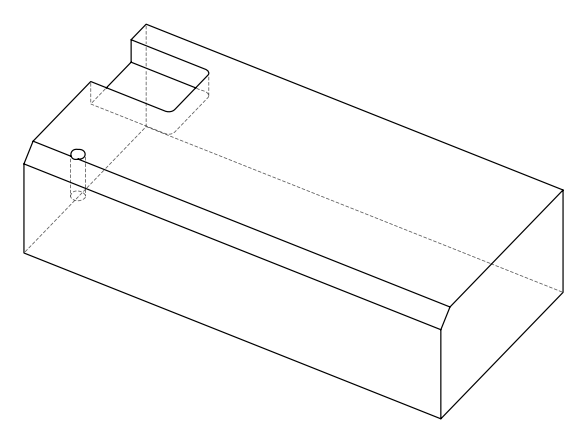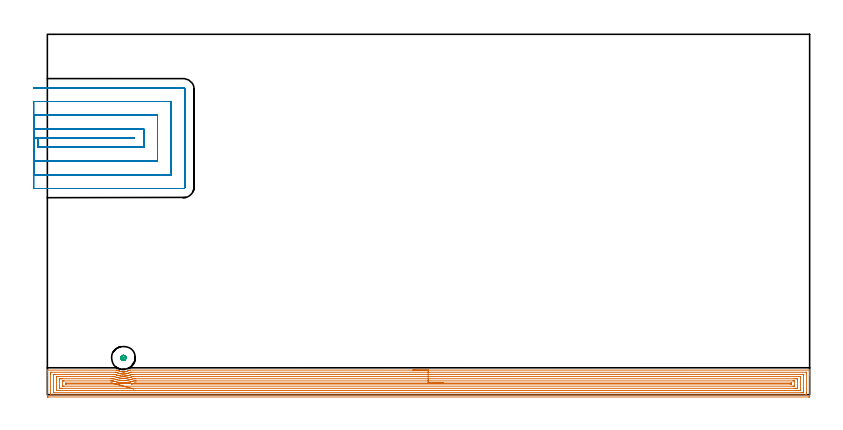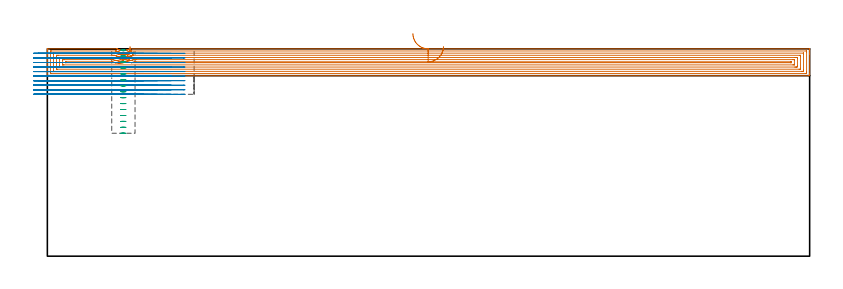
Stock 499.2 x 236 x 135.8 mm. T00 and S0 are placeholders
(PLAN: 3 operations, 1 tool changes, 53.9 min)
(1 AREA_MILL | FG_CHAMFER_SURFACE | UGT0205_001 | 28.26 min | 77306 mm3)
(2 MILL_SLOT | SLOT_PARTIAL_RECTANGULAR | NXT0201_011 | Follow Part, ap 3, ae 75% | 24.64 min | 222768 mm3)
(3 MILL_BLIND_HOLE_FROM_SOLID_MATERIAL | STEP1POCKET | NXT0201_011 | Spiral | 0.95 min | 10139 mm3)
(TOOL UGT0205_001 | Chamfer Mill 20 x 3 x 45 deg. | D20 FL50 Z2)
(TOOL NXT0201_011 | ENDMILL 12mm [2P460-1200-NA 1630] | D12 FL38 Z6)
(OP 1 AREA_MILL)
G17 G21 G94 G90
T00 M6
G54
G17 G0 G90 X239.389 Y16.099 S1061 M3
G43 Z145.8 H0
G94 G1 X239.427 Z144.928 F250.
X239.541 Z144.063
X239.73 Z143.211
X239.992 Z142.379
X240.326 Z141.573
X240.729 Z140.799
X241.198 Z140.063
X241.729 Z139.371
X242.318 Z138.728
X242.961 Z138.139
X243.653 Z137.608
X244.389 Z137.139
X245.163 Z136.736
X245.969 Z136.402
X246.801 Z136.14
X247.653 Z135.951
X248.518 Z135.837
X249.389 Z135.799
X499.02 Y16.098 Z135.798
X499.115 Y16.095 Z135.791
X499.19 Y16.091 Z135.782
X499.2 Y15.81 Z135.508
Y15.749 Z135.448
Y15.492 Z135.191
Y14.783 Z134.478
Y13.549 Z133.246
Y13.022 Z132.717
Y12.405 Z132.101
Y-0.447 Z119.251
X499.195 Y-1.064 Z118.634
X499.19 Y-1.492 Z118.206
X499.012 Y-1.496 Z118.202
X498.573 Y-1.5 Z118.2
X0.627
X0.172 Y-1.496 Z118.202
X0.01 Y-1.492 Z118.206
X0. Y-1.327 Z118.371
Y12.405 Z132.101
Y14.783 Z134.478
Y15.492 Z135.191
Y15.749 Z135.448
X0.002 Y16.101 Z135.792
X0.003 Y16.102 Z135.793
X0.18 Y16.1 Z135.8
X45.326
X45.777 Y16.094 Z135.791
X45.879 Y16.036 Z135.734
X46.298 Y15.808 Z135.506
X46.741 Y15.598 Z135.297
X46.808 Y15.571 Z135.269
X47.114 Y15.446 Z135.141
X47.191 Y15.413 Z135.11
X47.305 Y15.371 Z135.071
X47.362 Y15.354 Z135.054
X47.561 Y15.297 Z134.99
X47.693 Y15.257 Z134.95
X48.085 Y15.156 Z134.849
X48.531 Y15.065 Z134.764
X48.777 Y15.031 Z134.729
X48.847 Y15.021 Z134.718
X48.926 Y15.011 Z134.706
X48.979 Y15.003 Z134.7
X49.067 Y14.994 Z134.694
X49.425 Y14.964 Z134.664
X49.76 Y14.953 Z134.65
X49.812 Z134.651
X49.872 Y14.954 Z134.65
X49.995 Y14.959 Z134.653
X50.072 Y14.96 Z134.656
X50.096 Y14.961 Z134.657
X50.32 Y14.974 Z134.672
X50.482 Y14.991 Z134.689
X50.69 Y15.014 Z134.709
X50.732 Y15.017 Z134.715
X50.766 Y15.02 Z134.719
X51.214 Y15.091 Z134.789
X51.584 Y15.173 Z134.865
X51.659 Y15.189 Z134.882
X51.787 Y15.223 Z134.917
X51.978 Y15.276 Z134.969
X52.294 Y15.371 Z135.071
X52.478 Y15.443 Z135.137
X52.553 Y15.47 Z135.166
X53.003 Y15.664 Z135.362
X53.447 Y15.882 Z135.581
X53.484 Y15.903 Z135.602
X53.823 Y16.094 Z135.791
X54.266 Y16.1 Z135.8
X249.389 Y16.099 Z135.799
Y14.685 Z134.385
X496.887 Y14.683 Z134.383
X497.157 Y14.678 Z134.378
X497.184 Y14.677 Z134.377
X497.19 Y14.66 Z134.36
X497.196 Y14.626 Z134.326
X497.198 Y14.592 Z134.292
X497.2 Y14.375 Z134.075
Y13.903 Z133.603
Y1.169 Z120.869
X497.197 Y0.697 Z120.397
X497.192 Y0.297 Z119.997
X497.173 Y-0.079 Z119.621
X496.785 Y-0.084 Z119.616
X496.686 Y-0.085 Z119.615
X2.315
X2.042 Y-0.08 Z119.62
X2.015 Y-0.079 Z119.621
X2.01 Y-0.061 Z119.639
X2.004 Y-0.027 Z119.673
X2.002 Y0.007 Z119.707
X2. Y0.225 Z119.925
Y0.697 Z120.397
Y13.431 Z133.131
X2.003 Y13.903 Z133.603
X2.008 Y14.303 Z134.003
X2.027 Y14.679 Z134.379
X2.415 Y14.684 Z134.384
X2.514 Y14.685 Z134.385
X44.531 Y14.686 Z134.386
X44.928 Y14.683 Z134.383
X45.027 Y14.681 Z134.381
X45.074 Y14.679 Z134.379
X45.736 Y14.379 Z134.079
X46.22 Y14.183 Z133.883
X46.34 Y14.139 Z133.839
X47.095 Y13.903 Z133.603
X47.114 Y13.898 Z133.598
X47.121 Y13.896 Z133.596
X47.629 Y13.782 Z133.482
X48.008 Y13.707 Z133.407
X48.244 Y13.67 Z133.37
X48.902 Y13.591 Z133.291
X49.248 Y13.562 Z133.262
X49.796 Y13.545 Z133.245
X50.152 Y13.552 Z133.252
X50.69 Y13.589 Z133.289
X50.978 Y13.619 Z133.319
X51.584 Y13.707 Z133.407
X51.753 Y13.736 Z133.436
X52.478 Y13.893 Z133.593
X52.485 Y13.895 Z133.595
X52.513 Y13.903 Z133.603
X53.252 Y14.138 Z133.838
X53.372 Y14.182 Z133.882
X53.802 Y14.359 Z134.059
X54.483 Y14.664 Z134.364
X54.518 Y14.677 Z134.377
X54.564 Y14.679 Z134.379
X54.762 Y14.683 Z134.383
X55.16 Y14.685 Z134.385
X55.259 Y14.686 Z134.386
X249.389 Y14.685 Z134.385
Y13.271 Z132.971
X494.997 Y13.269 Z132.969
X495.081 Y13.268 Z132.968
X495.147 Y13.265 Z132.965
X495.183 Y13.263 Z132.963
X495.19 Y13.221 Z132.921
X495.196 Y13.022 Z132.722
X495.199 Y12.824 Z132.524
X495.2 Y2.259 Z121.959
X495.195 Y1.578 Z121.278
X495.192 Y1.386 Z121.086
X495.179 Y1.335 Z121.035
X495.123 Y1.333 Z121.033
X494.997 Y1.331 Z121.031
X494.356 Y1.329 Z121.029
X494.103 Y1.328 Z121.028
X4.203 Y1.329 Z121.029
X4.118 Y1.33 Z121.03
X4.052 Y1.333 Z121.033
X4.015 Y1.335 Z121.035
X4.01 Y1.378 Z121.078
X4.004 Y1.578 Z121.278
X4.001 Y1.776 Z121.476
X4. Y12.341 Z132.041
X4.005 Y13.022 Z132.722
X4.008 Y13.214 Z132.914
X4.021 Y13.265 Z132.965
X4.077 Y13.267 Z132.967
X4.203 Y13.269 Z132.969
X4.844 Y13.271 Z132.971
X5.097
X43.538
X44.183 Y13.267 Z132.967
X44.432 Y13.264 Z132.964
X45.047 Y13.022 Z132.722
X45.326 Y12.916 Z132.616
X45.497 Y12.854 Z132.554
X46.22 Y12.637 Z132.337
X46.752 Y12.498 Z132.198
X47.114 Y12.415 Z132.115
X47.867 Y12.28 Z131.98
X48.008 Y12.262 Z131.962
X48.881 Y12.162 Z131.862
X48.902 Y12.161 Z131.861
X49.162 Y12.142 Z131.842
X49.796 Y12.125 Z131.825
X49.814 Y12.124 Z131.824
X50.416 Y12.142 Z131.842
X50.672 Y12.16 Z131.86
X50.69 Y12.161 Z131.861
X51.108 Y12.203 Z131.903
X51.479 Y12.245 Z131.945
X51.584 Y12.26 Z131.96
X52.25 Y12.366 Z132.066
X52.478 Y12.415 Z132.115
X52.979 Y12.529 Z132.229
X53.372 Y12.632 Z132.332
X53.674 Y12.725 Z132.425
X54.266 Y12.915 Z132.615
X54.345 Y12.944 Z132.644
X54.548 Y13.022 Z132.722
X54.982 Y13.197 Z132.897
X55.16 Y13.264 Z132.964
X55.802 Y13.27 Z132.97
X56.054 Y13.271 Z132.971
X249.389
Y11.856 Z131.556
X492.607 Y11.855 Z131.555
X493.058 Y11.853 Z131.553
X493.152 Y11.851 Z131.551
X493.188 Y11.849 Z131.549
X493.191 Y11.804 Z131.504
X493.195 Y11.698 Z131.398
X493.2 Y11.271 Z130.971
Y3.338 Z123.038
X493.196 Y2.902 Z122.602
X493.193 Y2.796 Z122.496
X493.19 Y2.749 Z122.449
X493.153 Y2.747 Z122.447
X493.058 Y2.745 Z122.445
X492.605 Y2.743 Z122.443
X492.315
X6.595
X6.142 Y2.745 Z122.445
X6.047 Y2.747 Z122.447
X6.01 Y2.749 Z122.449
X6.007 Y2.796 Z122.496
X6.004 Y2.902 Z122.602
X6. Y3.329 Z123.029
Y11.253 Z130.953
X6.006 Y11.697 Z131.397
X6.01 Y11.806 Z131.506
X6.014 Y11.85 Z131.55
X6.079 Y11.852 Z131.552
X6.282 Y11.855 Z131.555
X6.885 Y11.857 Z131.557
X7.174
X42.933
X43.538 Y11.855 Z131.555
X43.833 Y11.851 Z131.551
X43.902 Y11.848 Z131.548
X44.432 Y11.653 Z131.353
X45.176 Y11.409 Z131.109
X45.326 Y11.365 Z131.065
X45.691 Y11.262 Z130.962
X46.22 Y11.132 Z130.832
X46.392 Y11.092 Z130.792
X47.114 Y10.957 Z130.657
X47.489 Y10.892 Z130.592
X48.008 Y10.833 Z130.533
X48.497 Y10.78 Z130.48
X48.902 Y10.746 Z130.446
X49.446 Y10.725 Z130.425
X49.796 Y10.716 Z130.416
X50.335 Y10.731 Z130.431
X50.69 Y10.747 Z130.447
X51.174 Y10.784 Z130.484
X51.584 Y10.826 Z130.526
X51.975 Y10.876 Z130.576
X52.478 Y10.953 Z130.653
X52.747 Y10.996 Z130.696
X53.372 Y11.129 Z130.829
X53.481 Y11.154 Z130.854
X53.923 Y11.262 Z130.962
X54.189 Y11.337 Z131.037
X54.266 Y11.36 Z131.06
X54.863 Y11.554 Z131.254
X55.16 Y11.651 Z131.351
X55.52 Y11.787 Z131.487
X55.624 Y11.825 Z131.525
X55.682 Y11.845 Z131.545
X55.752 Y11.85 Z131.55
X56.054 Y11.854 Z131.554
X56.344 Y11.856 Z131.556
X249.389
Y10.442 Z130.142
X489.633 Y10.441 Z130.141
X490.47 Y10.438 Z130.138
X490.527 Y10.435 Z130.135
X491.19 Y10.381 Z130.081
X491.199 Y9.72 Z129.42
Y5.099 Z124.799
X491.196 Y4.441 Z124.141
X491.19 Y4.219 Z123.919
X490.584 Y4.163 Z123.863
X490.527 Y4.161 Z123.861
X489.696 Y4.157 Z123.857
X489.633
X9.567
X8.732 Y4.16 Z123.86
X8.673 Y4.163 Z123.863
X8.01 Y4.219 Z123.919
X8.001 Y4.88 Z124.58
Y9.501 Z129.201
X8.004 Y10.159 Z129.859
X8.01 Y10.381 Z130.081
X8.616 Y10.437 Z130.137
X8.673 Y10.439 Z130.139
X9.504 Y10.443 Z130.143
X9.567
X41.75
X42.584 Y10.44 Z130.14
X42.644 Y10.438 Z130.138
X43.533 Y10.381 Z130.081
X43.538 Y10.38 Z130.08
X44.432 Y10.101 Z129.801
X44.835 Y9.984 Z129.684
X45.326 Y9.858 Z129.558
X46.019 Y9.698 Z129.398
X46.22 Y9.659 Z129.359
X47.081 Y9.501 Z129.201
X47.119 Y9.496 Z129.196
X48.008 Y9.398 Z129.098
X48.124 Y9.386 Z129.086
X48.902 Y9.33 Z129.03
X49.084 Y9.321 Z129.021
X49.796 Y9.302 Z129.002
X49.994 Y9.306 Z129.006
X50.69 Y9.329 Z129.029
X50.856 Y9.337 Z129.037
X51.584 Y9.394 Z129.094
X51.682 Y9.404 Z129.104
X52.478 Y9.499 Z129.199
X52.49 Y9.501 Z129.201
X53.244 Y9.626 Z129.326
X53.372 Y9.651 Z129.351
X53.977 Y9.785 Z129.485
X54.266 Y9.853 Z129.553
X54.692 Y9.962 Z129.662
X55.16 Y10.098 Z129.798
X55.379 Y10.165 Z129.865
X56.054 Y10.379 Z130.079
X56.063 Y10.381 Z130.081
X56.89 Y10.438 Z130.138
X56.947 Y10.44 Z130.14
X57.779 Y10.443 Z130.143
X57.841
X249.389 Y10.442 Z130.142
Y9.028 Z128.728
X488.328 Y9.026 Z128.726
X488.739 Y9.024 Z128.724
X489.151 Y9.02 Z128.72
X489.191 Y9.015 Z128.715
X489.194 Y8.973 Z128.673
X489.197 Y8.893 Z128.593
X489.199 Y8.772 Z128.472
X489.2 Y8.621 Z128.321
X489.199 Y5.979 Z125.679
X489.197 Y5.753 Z125.453
X489.193 Y5.64 Z125.34
X489.19 Y5.588 Z125.288
X489.148 Y5.577 Z125.277
X488.739 Y5.574 Z125.274
X488.259 Y5.572 Z125.272
X10.874
X10.461 Y5.574 Z125.274
X10.047 Y5.578 Z125.278
X10.009 Y5.585 Z125.285
X10.006 Y5.627 Z125.327
X10.003 Y5.707 Z125.407
X10.001 Y5.828 Z125.528
X10. Y5.979 Z125.679
X10.001 Y8.621 Z128.321
X10.003 Y8.847 Z128.547
X10.007 Y8.96 Z128.66
X10.01 Y9.012 Z128.712
X10.052 Y9.023 Z128.723
X10.461 Y9.026 Z128.726
X10.941 Y9.028 Z128.728
X41.336 Y9.029 Z128.729
X41.75 Y9.027 Z128.727
X42.235 Y9.023 Z128.723
X42.644 Y9.015 Z128.715
X42.894 Y8.998 Z128.698
X43.031 Y8.982 Z128.682
X43.228 Y8.926 Z128.626
X43.538 Y8.834 Z128.534
X44.265 Y8.621 Z128.321
X44.432 Y8.577 Z128.277
X44.492 Y8.562 Z128.262
X45.326 Y8.372 Z128.072
X45.645 Y8.306 Z128.006
X46.22 Y8.203 Z127.903
X46.733 Y8.115 Z127.815
X47.114 Y8.069 Z127.769
X47.746 Y7.998 Z127.698
X48.008 Y7.975 Z127.675
X48.719 Y7.92 Z127.62
X48.902 Y7.912 Z127.612
X49.645 Y7.889 Z127.589
X49.796 Y7.888 Z127.588
X50.522 Y7.905 Z127.605
X50.69 Y7.913 Z127.613
X51.366 Y7.955 Z127.655
X51.584 Y7.973 Z127.673
X52.18 Y8.033 Z127.733
X52.478 Y8.069 Z127.769
X52.971 Y8.135 Z127.835
X53.372 Y8.197 Z127.897
X53.741 Y8.256 Z127.956
X54.266 Y8.365 Z128.065
X54.477 Y8.412 Z128.112
X55.16 Y8.571 Z128.271
X55.2 Y8.581 Z128.281
X55.352 Y8.621 Z128.321
X55.893 Y8.778 Z128.478
X56.054 Y8.826 Z128.526
X56.577 Y8.985 Z128.685
X56.947 Y9.019 Z128.719
X57.431 Y9.025 Z128.725
X57.841 Y9.027 Z128.727
X58.321 Y9.029 Z128.729
X249.389 Y9.028 Z128.728
Y7.614 Z127.314
X486.951 Y7.613 Z127.313
X487.082 Y7.612 Z127.312
X487.151 Y7.609 Z127.309
X487.181 Y7.606 Z127.306
X487.19 Y7.595 Z127.295
X487.195 Y7.57 Z127.27
X487.199 Y7.496 Z127.196
X487.195 Y7.177 Z126.877
X487.19 Y7.055 Z126.755
X487.182 Y6.992 Z126.692
X487.111 Y6.989 Z126.689
X486.951 Y6.986 Z126.686
X486.824 Y6.985 Z126.685
X486.696
X55.398
X55.16 Y6.986 Z126.686
X55.03 Y6.988 Z126.688
X54.911 Y6.991 Z126.691
X54.986 Y7.03 Z126.73
X55.015 Y7.04 Z126.74
X55.16 Y7.077 Z126.777
X55.7 Y7.208 Z126.908
X55.869 Y7.251 Z126.951
X56.054 Y7.3 Z127.
X56.401 Y7.398 Z127.098
X57.093 Y7.597 Z127.297
X57.206 Y7.606 Z127.306
X57.841 Y7.613 Z127.313
X57.969 Y7.614 Z127.314
X249.389
X250.261 Z127.352
X251.126 Z127.466
X251.977 Z127.655
X252.809 Z127.917
X253.615 Z128.251
X254.389 Z128.654
X255.125 Z129.122
X255.817 Z129.653
X256.46 Z130.243
X257.049 Z130.886
X257.581 Z131.578
X258.049 Z132.314
X258.452 Z133.088
X258.786 Z133.894
X259.048 Z134.726
X259.237 Z135.577
X259.351 Z136.442
X259.389 Z137.314
G0 Z145.8
X54.156 Y7.567
Z137.285
G1 X54.171 Y7.568 Z136.413
X54.111 Y7.564 Z135.543
X53.975 Y7.555 Z134.681
X53.764 Y7.543 Z133.835
X53.481 Y7.525 Z133.01
X53.127 Y7.503 Z132.213
X52.705 Y7.477 Z131.45
X52.218 Y7.447 Z130.726
X51.671 Y7.414 Z130.048
X51.066 Y7.377 Z129.42
X50.409 Y7.336 Z128.848
X49.705 Y7.293 Z128.335
X48.958 Y7.247 Z127.886
X48.176 Y7.199 Z127.503
X47.363 Y7.149 Z127.19
X46.526 Y7.097 Z126.949
X45.671 Y7.045 Z126.783
X44.805 Y6.991 Z126.691
X44.778 Y6.99 Z126.69
X44.685 Y6.987 Z126.687
X44.432 Y6.986 Z126.686
X44.304 Y6.985 Z126.685
X12.249 Y6.986 Z126.686
X12.12 Y6.987 Z126.687
X12.05 Y6.99 Z126.69
X12.019 Y6.992 Z126.692
X12.01 Y7.004 Z126.704
X12.006 Y7.029 Z126.729
X12.002 Y7.102 Z126.802
X12.009 Y7.207 Z126.907
X12.041 Y7.608 Z127.308
X12.215 Y7.613 Z127.313
X12.249 Y7.614 Z127.314
X41.878
X41.99 Y7.613 Z127.313
X42.319 Y7.607 Z127.307
X42.481 Y7.603 Z127.303
X43.269 Y7.383 Z127.083
X43.538 Y7.309 Z127.009
X44.131 Y7.156 Z126.856
X44.597 Y7.045 Z126.745
X44.766 Y7.002 Z126.702
X44.805 Y6.991 Z126.691
X45.626 Y6.763 Z126.502
X46.459 Y6.531 Z126.388
X47.298 Y6.297 Z126.35
X48.138 Y6.063 Z126.388
X48.971 Y5.831 Z126.501
X49.792 Y5.602 Z126.69
X50.593 Y5.379 Z126.952
X51.37 Y5.163 Z127.285
X52.116 Y4.955 Z127.688
X52.825 Y4.758 Z128.156
X53.491 Y4.572 Z128.687
X54.111 Y4.399 Z129.276
X54.679 Y4.241 Z129.919
X55.191 Y4.099 Z130.611
X55.643 Y3.973 Z131.347
X56.031 Y3.865 Z132.12
X56.353 Y3.775 Z132.926
X56.606 Y3.705 Z133.758
G0 Z145.8
M5
M2
(OP 2 MILL_SLOT)
G17 G21 G94 G90
T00 M6
G54
G17 G0 G90 X-9. Y168. S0 M3
G43 Z145.8 H1
Z132.82
G94 G1 X-6. F250.
X57.1 F500.
X-6.
Y162.
X63.1
Y174.
X-6.
X-9. F250.
Y153.
X-6.
X72.1 F500.
Y183.
X-6.
X-9. F250.
Y144.
X-6.
X81.1 F500.
Y192.
X-6.
X-9. F250.
Y135.
X-6.
X89.1 F500.
G3 X90.1 Y136. R1.
G1 Y200.
G3 X89.1 Y201. R1.
G1 X-6.
X-9. F250.
G0 Y168. Z129.84
G1 X-6.
X57.1 F500.
X-6.
Y162.
X63.1
Y174.
X-6.
X-9. F250.
Y153.
X-6.
X72.1 F500.
Y183.
X-6.
X-9. F250.
Y144.
X-6.
X81.1 F500.
Y192.
X-6.
X-9. F250.
Y135.
X-6.
X89.1 F500.
G3 X90.1 Y136. R1.
G1 Y200.
G3 X89.1 Y201. R1.
G1 X-6.
X-9. F250.
G0 Y168. Z126.86
G1 X-6.
X57.1 F500.
X-6.
Y162.
X63.1
Y174.
X-6.
X-9. F250.
Y153.
X-6.
X72.1 F500.
Y183.
X-6.
X-9. F250.
Y144.
X-6.
X81.1 F500.
Y192.
X-6.
X-9. F250.
Y135.
X-6.
X89.1 F500.
G3 X90.1 Y136. R1.
G1 Y200.
G3 X89.1 Y201. R1.
G1 X-6.
X-9. F250.
G0 Y168. Z123.88
G1 X-6.
X57.1 F500.
X-6.
Y162.
X63.1
Y174.
X-6.
X-9. F250.
Y153.
X-6.
X72.1 F500.
Y183.
X-6.
X-9. F250.
Y144.
X-6.
X81.1 F500.
Y192.
X-6.
X-9. F250.
Y135.
X-6.
X89.1 F500.
G3 X90.1 Y136. R1.
G1 Y200.
G3 X89.1 Y201. R1.
G1 X-6.
X-9. F250.
G0 Y168. Z120.9
G1 X-6.
X57.1 F500.
X-6.
Y162.
X63.1
Y174.
X-6.
X-9. F250.
Y153.
X-6.
X72.1 F500.
Y183.
X-6.
X-9. F250.
Y144.
X-6.
X81.1 F500.
Y192.
X-6.
X-9. F250.
Y135.
X-6.
X89.1 F500.
G3 X90.1 Y136. R1.
G1 Y200.
G3 X89.1 Y201. R1.
G1 X-6.
X-9. F250.
G0 Y168. Z117.92
G1 X-6.
X57.1 F500.
X-6.
Y162.
X63.1
Y174.
X-6.
X-9. F250.
Y153.
X-6.
X72.1 F500.
Y183.
X-6.
X-9. F250.
Y144.
X-6.
X81.1 F500.
Y192.
X-6.
X-9. F250.
Y135.
X-6.
X89.1 F500.
G3 X90.1 Y136. R1.
G1 Y200.
G3 X89.1 Y201. R1.
G1 X-6.
X-9. F250.
G0 Y168. Z114.94
G1 X-6.
X57.1 F500.
X-6.
Y162.
X63.1
Y174.
X-6.
X-9. F250.
Y153.
X-6.
X72.1 F500.
Y183.
X-6.
X-9. F250.
Y144.
X-6.
X81.1 F500.
Y192.
X-6.
X-9. F250.
Y135.
X-6.
X89.1 F500.
G3 X90.1 Y136. R1.
G1 Y200.
G3 X89.1 Y201. R1.
G1 X-6.
X-9. F250.
G0 Y168. Z111.96
G1 X-6.
X57.1 F500.
X-6.
Y162.
X63.1
Y174.
X-6.
X-9. F250.
Y153.
X-6.
X72.1 F500.
Y183.
X-6.
X-9. F250.
Y144.
X-6.
X81.1 F500.
Y192.
X-6.
X-9. F250.
Y135.
X-6.
X89.1 F500.
G3 X90.1 Y136. R1.
G1 Y200.
G3 X89.1 Y201. R1.
G1 X-6.
X-9. F250.
G0 Y168. Z108.98
G1 X-6.
X57.1 F500.
X-6.
Y162.
X63.1
Y174.
X-6.
X-9. F250.
Y153.
X-6.
X72.1 F500.
Y183.
X-6.
X-9. F250.
Y144.
X-6.
X81.1 F500.
Y192.
X-6.
X-9. F250.
Y135.
X-6.
X89.1 F500.
G3 X90.1 Y136. R1.
G1 Y200.
G3 X89.1 Y201. R1.
G1 X-6.
X-9. F250.
G0 Y168. Z106.
G1 X-6.
X57.1 F500.
X-6.
Y162.
X63.1
Y174.
X-6.
X-9. F250.
Y153.
X-6.
X72.1 F500.
Y183.
X-6.
X-9. F250.
Y144.
X-6.
X81.1 F500.
Y192.
X-6.
X-9. F250.
Y135.
X-6.
X89.1 F500.
G3 X90.1 Y136. R1.
G1 Y200.
G3 X89.1 Y201. R1.
G1 X-6.
X-9. F250.
G0 Z145.8
M5
M2
(OP 3 MILL_BLIND_HOLE_FROM_SOLID_MATERIAL)
G17 G21 G94 G90
T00 M6
G54
G17 G0 G90 X49.8 Y24.1 S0 M3
G43 Z145.8 H1
Z134.913
G94 G3 X50.56 Y24.99 R0.77 F250.
X49.542 Y25.73 R0.89
X48.17 Y23.842 R1.65
X49.542 Y25.73 R-1.65
X48.856 Y24.786 R0.825
X49.8 Y24.1 R0.825
G0 Z131.027
G3 X50.56 Y24.99 R0.77
X49.542 Y25.73 R0.89
X48.17 Y23.842 R1.65
X49.542 Y25.73 R-1.65
X48.856 Y24.786 R0.825
X49.8 Y24.1 R0.825
G0 Z127.14
G3 X50.56 Y24.99 R0.77
X49.542 Y25.73 R0.89
X48.17 Y23.842 R1.65
X49.542 Y25.73 R-1.65
X48.856 Y24.786 R0.825
X49.8 Y24.1 R0.825
G0 Z123.253
G3 X50.56 Y24.99 R0.77
X49.542 Y25.73 R0.89
X48.17 Y23.842 R1.65
X49.542 Y25.73 R-1.65
X48.856 Y24.786 R0.825
X49.8 Y24.1 R0.825
G0 Z119.367
G3 X50.56 Y24.99 R0.77
X49.542 Y25.73 R0.89
X48.17 Y23.842 R1.65
X49.542 Y25.73 R-1.65
X48.856 Y24.786 R0.825
X49.8 Y24.1 R0.825
G0 Z115.48
G3 X50.56 Y24.99 R0.77
X49.542 Y25.73 R0.89
X48.17 Y23.842 R1.65
X49.542 Y25.73 R-1.65
X48.856 Y24.786 R0.825
X49.8 Y24.1 R0.825
G0 Z111.593
G3 X50.56 Y24.99 R0.77
X49.542 Y25.73 R0.89
X48.17 Y23.842 R1.65
X49.542 Y25.73 R-1.65
X48.856 Y24.786 R0.825
X49.8 Y24.1 R0.825
G0 Z107.707
G3 X50.56 Y24.99 R0.77
X49.542 Y25.73 R0.89
X48.17 Y23.842 R1.65
X49.542 Y25.73 R-1.65
X48.856 Y24.786 R0.825
X49.8 Y24.1 R0.825
G0 Z103.82
G3 X50.56 Y24.99 R0.77
X49.542 Y25.73 R0.89
X48.17 Y23.842 R1.65
X49.542 Y25.73 R-1.65
X48.856 Y24.786 R0.825
X49.8 Y24.1 R0.825
G0 Z99.933
G3 X50.56 Y24.99 R0.77
X49.542 Y25.73 R0.89
X48.17 Y23.842 R1.65
X49.542 Y25.73 R-1.65
X48.856 Y24.786 R0.825
X49.8 Y24.1 R0.825
G0 Z96.047
G3 X50.56 Y24.99 R0.77
X49.542 Y25.73 R0.89
X48.17 Y23.842 R1.65
X49.542 Y25.73 R-1.65
X48.856 Y24.786 R0.825
X49.8 Y24.1 R0.825
G0 Z92.16
G3 X50.56 Y24.99 R0.77
X49.542 Y25.73 R0.89
X48.17 Y23.842 R1.65
X49.542 Y25.73 R-1.65
X48.856 Y24.786 R0.825
X49.8 Y24.1 R0.825
G0 Z88.273
G3 X50.56 Y24.99 R0.77
X49.542 Y25.73 R0.89
X48.17 Y23.842 R1.65
X49.542 Y25.73 R-1.65
X48.856 Y24.786 R0.825
X49.8 Y24.1 R0.825
G0 Z84.387
G3 X50.56 Y24.99 R0.77
X49.542 Y25.73 R0.89
X48.17 Y23.842 R1.65
X49.542 Y25.73 R-1.65
X48.856 Y24.786 R0.825
X49.8 Y24.1 R0.825
G0 Z80.5
G3 X50.56 Y24.99 R0.77
X49.542 Y25.73 R0.89
X48.17 Y23.842 R1.65
X49.542 Y25.73 R-1.65
X48.856 Y24.786 R0.825
X49.8 Y24.1 R0.825
G0 Z145.8
M5
M2
